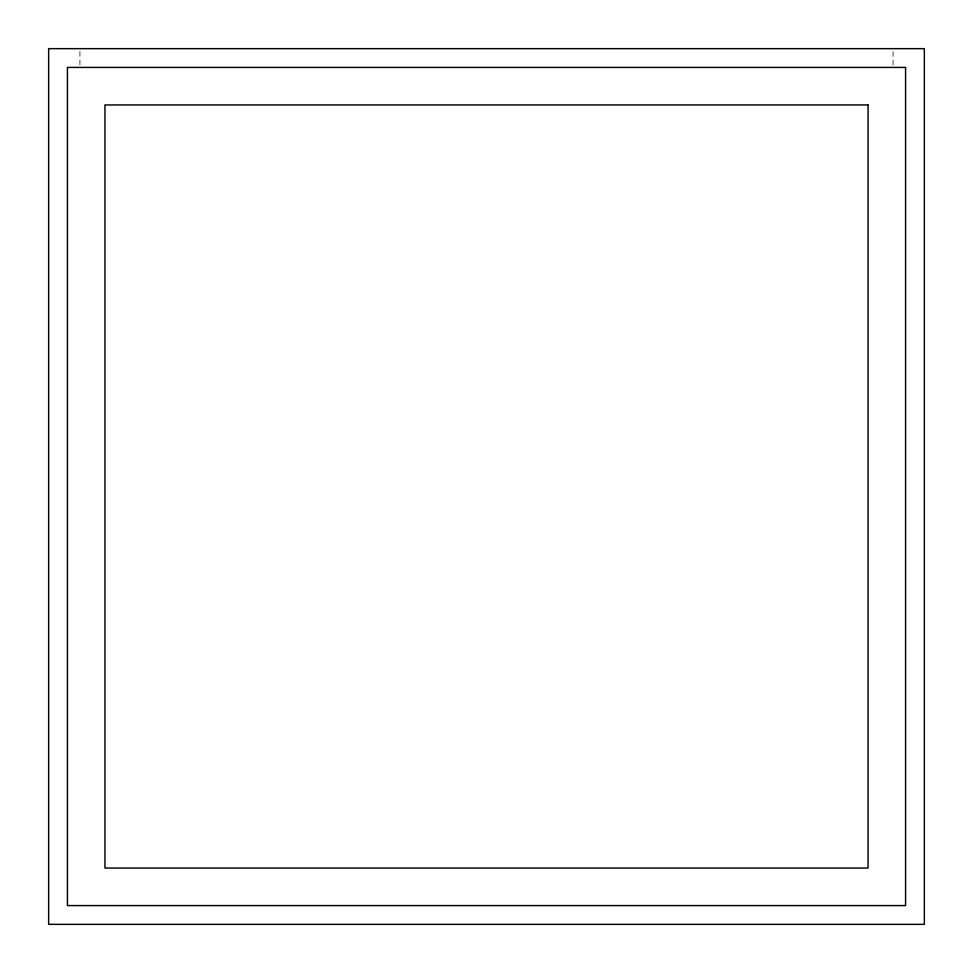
<?xml version="1.0" encoding="UTF-8"?>
<svg xmlns="http://www.w3.org/2000/svg" width="973" height="973" viewBox="0 0 973 973"><rect width="100%" height="100%" fill="white"/><g stroke="black" fill="none" stroke-linecap="round" stroke-linejoin="round"><path stroke-width="0.73" stroke-dasharray="4.87 3.65" d="M893.08 51.533L893.08 67.417M79.92 51.533L79.92 67.417"/><path stroke-width="1.46" d="M924.35 48.65L48.65 48.65L48.65 924.35L924.35 924.35L924.35 48.65M905.583 67.417L67.417 67.417L67.417 905.583L905.583 905.583L905.583 67.417M868.05 104.95L104.95 104.95L104.95 868.05L868.05 868.05L868.05 104.95"/></g></svg>
